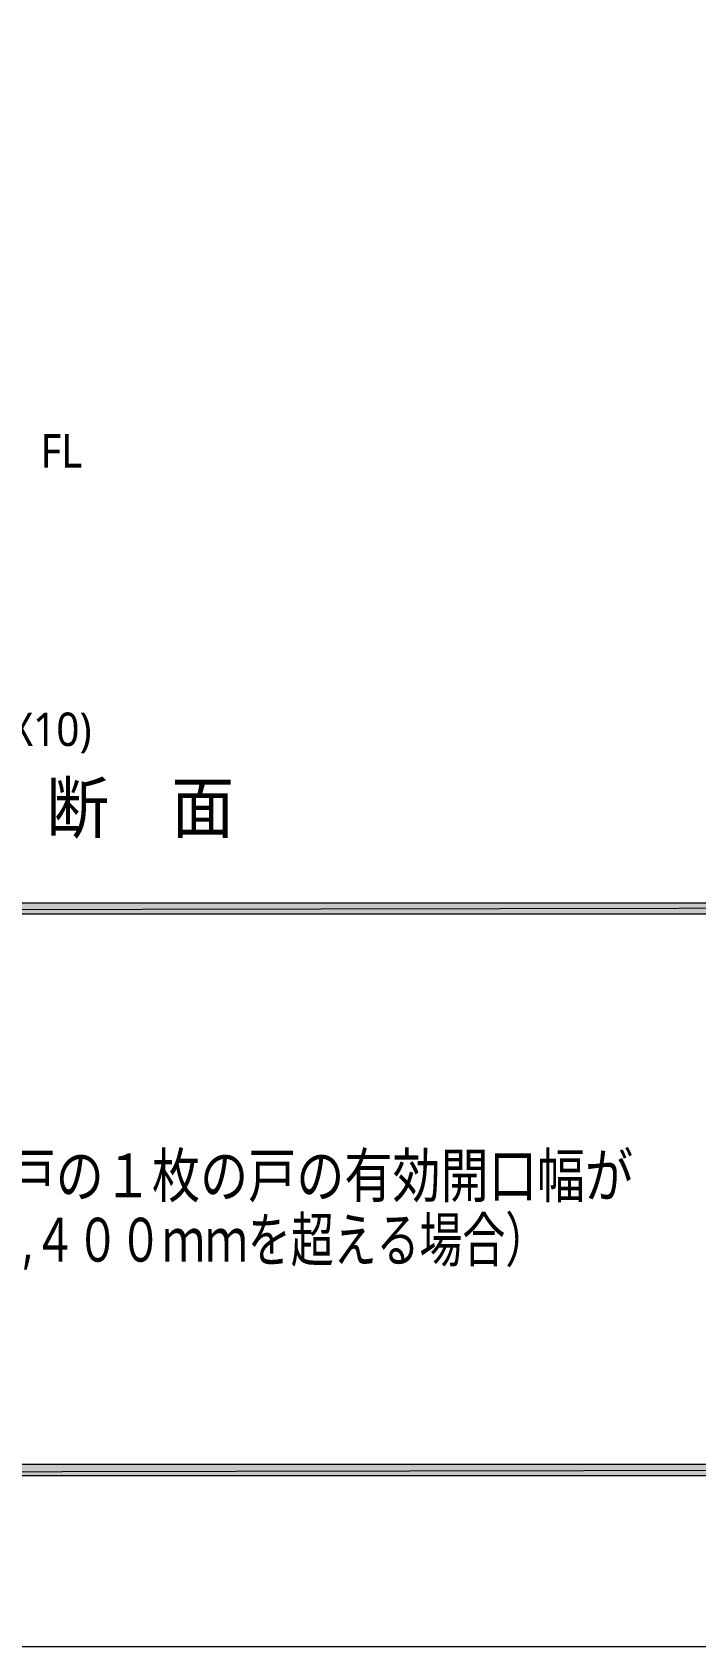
# Model space of a CAD drawing. Header units: millimetres. Extents: x 0 to 420, y 0 to 297.
# Drawn here: x 164.7 to 206, y 0 to 100.5 of the extents above; entities that cross this region are included whole.
import ezdxf
from ezdxf.enums import TextEntityAlignment as Align

# ---------------------------------------------------------------- set-up
doc = ezdxf.new("R2010")
doc.units = ezdxf.units.MM
doc.styles.add('kst32b', font='NotoSansJP-Variable.ttf')

msp = doc.modelspace()

# ---------------------------------------------------------------- hatches: boundary and pattern name
h = msp.add_hatch(color=7)
h.paths.add_polyline_path([(393.83, 11.35), (394.53, 10.65), (393.83, 45.64), (393.83, 11.35)])
h.paths.add_polyline_path([(394.53, 10.65), (393.83, 45.64), (394.53, 46.33), (394.53, 10.65)])
h.paths.add_polyline_path([(393.83, 45.64), (394.53, 46.33), (26.52, 45.64), (393.83, 45.64)])
h.paths.add_polyline_path([(394.53, 46.33), (26.52, 45.64), (25.82, 46.33), (394.53, 46.33)])
h.paths.add_polyline_path([(26.52, 45.64), (25.82, 46.33), (26.52, 11.35), (26.52, 45.64)])
h.paths.add_polyline_path([(25.82, 46.33), (26.52, 11.35), (25.82, 10.65), (25.82, 46.33)])
h.paths.add_polyline_path([(26.52, 11.35), (25.82, 10.65), (393.83, 11.35), (26.52, 11.35)])
h.paths.add_polyline_path([(25.82, 10.65), (393.83, 11.35), (394.53, 10.65), (25.82, 10.65)])

# ---------------------------------------------------------------- linework, layer by layer
at = {"lineweight": 13}
msp.add_lwpolyline([(0.19, 0), (0.19, 296.97), (420.16, 296.97), (420.16, 0)], close=True, dxfattribs=at)
at = {"lineweight": 0}
for points in [[(394.53, 46.33), (26.52, 45.64), (25.82, 46.33)], [(393.83, 45.64), (394.53, 46.33), (26.52, 45.64)], [(26.52, 11.35), (25.82, 10.65), (393.83, 11.35)], [(25.82, 10.65), (393.83, 11.35), (394.53, 10.65)]]:
    msp.add_lwpolyline(points, close=True, dxfattribs=at)

# ---------------------------------------------------------------- texts
at = {"style": 'kst32b'}
for s, height, p, p2 in [('FL', 2.079, (165.18, 73.43), (167.78, 73.43)), ('シーリング材(15X10)', 2.0791, (143.68, 56.09), (168.37, 56.09)), ('断\u3000面', 3.119, (165.54, 50.69), (177.24, 50.69)), ('（片開き，親子及び両開き戸の１枚の戸の有効開口幅が', 2.7278, (127.17, 27.98), (202.09, 27.98)), ('９５０ｍｍ又は有効高さが２,４００ｍｍを超える場合）', 2.7278, (129.32, 23.98), (196.8, 23.98))]:
    msp.add_text(s, height=height, dxfattribs=at).set_placement(p, p2, align=Align.FIT)

doc.saveas('drawing.dxf')
